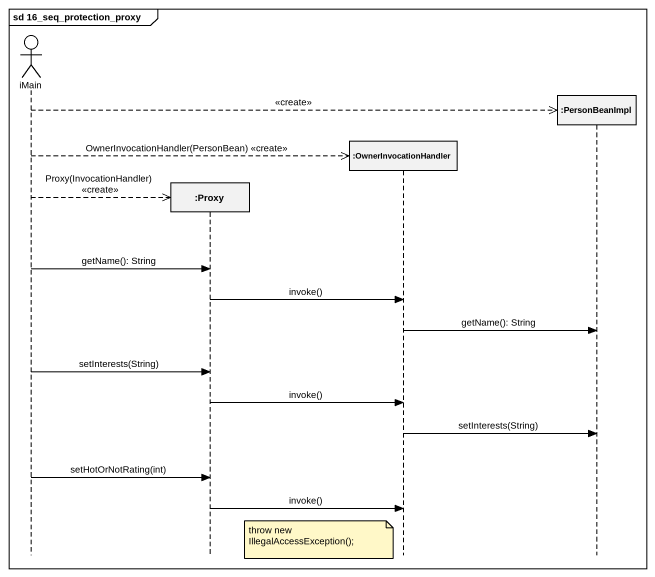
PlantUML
@startuml
mainframe sd 16_seq_protection_proxy
hide footbox
actor iMain
participant ":Proxy" as Proxy
participant ":OwnerInvocationHandler" as OwnerInvocationHandler
participant ":PersonBeanImpl" as PersonBeanImpl

iMain -->> PersonBeanImpl ** : <<create>>
iMain -->> OwnerInvocationHandler ** : OwnerInvocationHandler(PersonBean) <<create>>
iMain -->> Proxy ** : Proxy(InvocationHandler) <<create>>
iMain -> Proxy : getName(): String
Proxy -> OwnerInvocationHandler : invoke()
OwnerInvocationHandler -> PersonBeanImpl : getName(): String
iMain -> Proxy : setInterests(String)
Proxy -> OwnerInvocationHandler : invoke()
OwnerInvocationHandler -> PersonBeanImpl : setInterests(String)
iMain -> Proxy : setHotOrNotRating(int)
Proxy -> OwnerInvocationHandler : invoke()
note left of OwnerInvocationHandler : throw new IllegalAccessException();
@enduml
